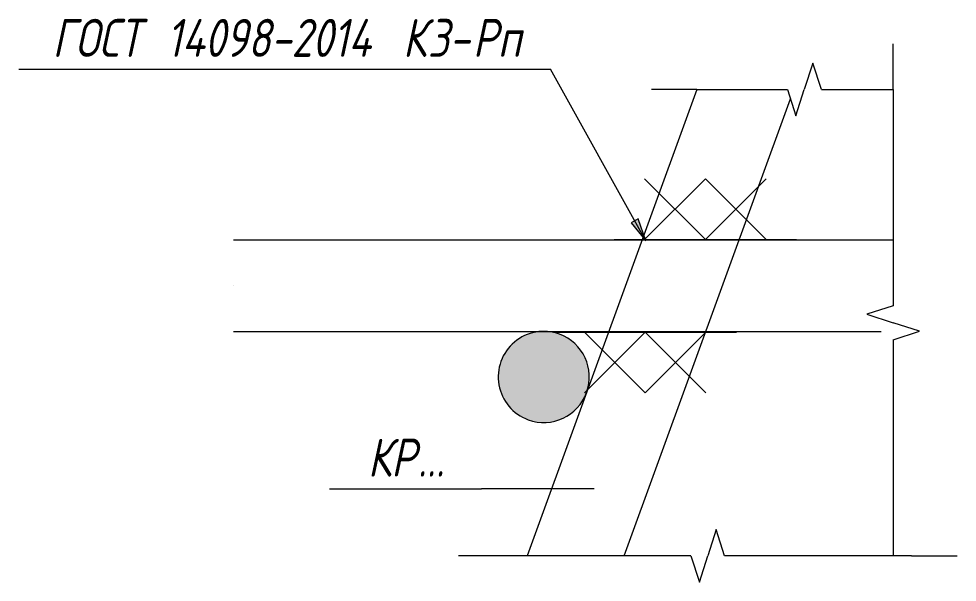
# Model space of a CAD drawing. Header units: millimetres. Extents: x 79934 to 89073, y -4162 to 24885.
# Drawn here: x 88949.2 to 89072.8, y -3561 to -3486.8 of the extents above; entities that cross this region are included whole.
import ezdxf

# ---------------------------------------------------------------- set-up
doc = ezdxf.new("R2010")
doc.units = ezdxf.units.MM
for name, color, linetype, lineweight in [('AA_Oformlenie', 7, 'Continuous', 9), ('AA_Vinoska', 7, 'Continuous', 9), ('KR_Armatura', 7, 'Continuous', 20), ('KR_Armatura_Tonkie', 7, 'Continuous', 20)]:
    doc.layers.add(name, color=color, linetype=linetype, lineweight=lineweight)
doc.styles.add('ISOCPEUR_I_6', font='isocpeui.ttf', dxfattribs={"width": 0.8, "height": 5})

# ---------------------------------------------------------------- blocks, each defined once
blk = doc.blocks.new('350_Стержень горизонтально _НесАрм_РабПлоск_ - 350_Стержень горизонтально _НесАрм_РабПлоск_-2708583-Узел А')
at = {"layer": 'KR_Armatura_Tonkie'}
for p, q in [((81140.63, -3516), (81086.84, -3516)), ((81153.4, -3516), (81140.63, -3516)), ((81173.69, -3516), (81153.4, -3516)), ((81086.84, -3522), (81086.84, -3522)), ((81086.84, -3522), (81086.84, -3522)), ((81086.84, -3528), (81136.26, -3528)), ((81136.26, -3528), (81149.03, -3528)), ((81149.03, -3528), (81172.12, -3528))]:
    blk.add_line(p, q, dxfattribs=at)
blk = doc.blocks.new('350_Стержень горизонтально _НесАрм_РабПлоск_ - 350_Стержень горизонтально _НесАрм_РабПлоск_-3489092-Узел А')
at = {"layer": 'KR_Armatura_Tonkie'}
for p, q in [((81147.86, -3496.14), (81125.5, -3557.57)), ((81138.27, -3557.57), (81160.18, -3497.36))]:
    blk.add_line(p, q, dxfattribs=at)
blk = doc.blocks.new('350_Стержень горизонтально _НесАрм_РабПлоск_ - 350_Стержень горизонтально _НесАрм_РабПлоск_-2708473-Узел А')
at = {"layer": 'KR_Armatura_Tonkie'}
blk.add_hatch(color=256, dxfattribs=at).paths.add_polyline_path([(81127.17, -3539.98), (81128.73, -3539.91), (81130.23, -3539.44), (81131.55, -3538.6), (81132.61, -3537.44), (81133.33, -3536.05), (81133.67, -3534.52), (81133.6, -3532.96), (81133.13, -3531.46), (81132.29, -3530.14), (81131.13, -3529.09), (81129.74, -3528.36), (81128.21, -3528.02), (81126.65, -3528.09), (81125.16, -3528.56), (81123.83, -3529.4), (81122.78, -3530.56), (81122.05, -3531.95), (81121.71, -3533.48), (81121.78, -3535.04), (81122.25, -3536.54), (81123.09, -3537.86), (81124.25, -3538.91), (81125.64, -3539.64)], flags=0)
at = {"layer": 'KR_Armatura'}
for start, end in [(70, 250), (250, 70)]:
    blk.add_arc((81127.69, -3534), 6, start, end, dxfattribs=at)
blk = doc.blocks.new('011_ЛинияОбрыва _ЭлУзла_Линия_ - Тип 1-3490476-Узел А')
at = {"layer": 'AA_Oformlenie'}
for p, q in [((81147.86, -3496.14), (81159.79, -3496.14)), ((81164.25, -3496.14), (81173.69, -3496.14))]:
    blk.add_line(p, q, dxfattribs=at)
blk = doc.blocks.new('011_ЛинияОбрыва _ЭлУзла_Линия_ - Тип 1-3490511-Узел А')
at = {"layer": 'AA_Oformlenie'}
for p, q in [((81173.69, -3496.14), (81173.69, -3524.65)), ((81173.69, -3529.11), (81173.69, -3557.57))]:
    blk.add_line(p, q, dxfattribs=at)
blk = doc.blocks.new('011_ЛинияОбрыва _ЭлУзла_Линия_ - Тип 1-3489321-Узел А')
at = {"layer": 'AA_Oformlenie'}
for p, q in [((81147.05, -3557.57), (81122.47, -3557.57)), ((81176.13, -3557.57), (81151.5, -3557.57))]:
    blk.add_line(p, q, dxfattribs=at)
blk = doc.blocks.new('091_Сварка монтажная _ЭлУзла_ - Сплошная 2мм М5-3489461-Узел А')
at = {"layer": 'AA_Oformlenie'}
for p, q in [((81140.97, -3507.91), (81148.97, -3515.91)), ((81148.97, -3507.91), (81140.97, -3515.91)), ((81136.97, -3515.91), (81152.97, -3515.91))]:
    blk.add_line(p, q, dxfattribs=at)
blk = doc.blocks.new('091_Сварка монтажная _ЭлУзла_ - Сплошная 2мм М5-3490368-Узел А')
at = {"layer": 'AA_Oformlenie'}
for p, q in [((81129.05, -3528.1), (81145.05, -3528.1)), ((81133.05, -3536.1), (81141.05, -3528.1)), ((81141.05, -3536.1), (81133.05, -3528.1))]:
    blk.add_line(p, q, dxfattribs=at)
blk = doc.blocks.new('010_Текст с выноской - Текст с выноской-2620678-Узел А')
at = {"layer": 'AA_Vinoska', "color": 88, "true_color": 0x104000}
blk.add_line((81099.48, -3548.74), (81119.48, -3548.74), dxfattribs=at)
blk = doc.blocks.new('010_Текст с выноской - Текст с выноской и стрелкой-3490574-Узел А')
at = {"layer": 'AA_Vinoska', "color": 88, "true_color": 0x104000}
blk.add_line((81058.56, -3493.47), (81128.56, -3493.47), dxfattribs=at)

msp = doc.modelspace()

# ---------------------------------------------------------------- hatches: boundary and pattern name
at = {"layer": 'AA_Vinoska'}
msp.add_hatch(color=256, dxfattribs=at).paths.add_polyline_path([(89031.7966, -3516.0639), (89030.8025, -3513.1845), (89029.8776, -3513.6981)], flags=0)

# ---------------------------------------------------------------- linework, layer by layer
for p, q in [((89064.3692, -3496.136), (89064.3692, -3490.136)), ((89053.803, -3492.67), (89052.6769, -3496.136)), ((89054.9292, -3496.136), (89053.803, -3492.67)), ((89031.7966, -3516.0639), (89019.2461, -3493.4669)), ((89038.5403, -3496.136), (89032.5403, -3496.136)), ((89050.4769, -3496.136), (89051.5769, -3499.6001)), ((89051.5769, -3499.6001), (89052.6769, -3496.136)), ((89030.8025, -3513.1845), (89029.8776, -3513.6981)), ((89029.8776, -3513.6981), (89031.7966, -3516.0639)), ((89031.7966, -3516.0639), (89030.8025, -3513.1845)), ((89064.3692, -3524.6537), (89060.9051, -3525.7537)), ((89060.9051, -3525.7537), (89064.3692, -3526.8537)), ((89067.8352, -3527.9799), (89064.3692, -3526.8537)), ((89064.3692, -3529.106), (89067.8352, -3527.9799)), ((89024.9999, -3548.7392), (89010.162, -3548.7392)), ((89041.0844, -3554.1072), (89039.9844, -3557.5713)), ((89042.1844, -3557.5713), (89041.0844, -3554.1072)), ((89013.1553, -3557.5713), (89007.1553, -3557.5713)), ((89037.732, -3557.5713), (89038.8582, -3561.0373)), ((89038.8582, -3561.0373), (89039.9844, -3557.5713)), ((89066.8134, -3557.5713), (89072.8134, -3557.5713))]:
    msp.add_line(p, q, dxfattribs=at)

# ---------------------------------------------------------------- block references
at = {"layer": 'AA_Oformlenie'}
for name, p in [('011_ЛинияОбрыва _ЭлУзла_Линия_ - Тип 1-3490476-Узел А', (7890.683, 0)), ('011_ЛинияОбрыва _ЭлУзла_Линия_ - Тип 1-3490511-Узел А', (7890.683, 0)), ('091_Сварка монтажная _ЭлУзла_ - Сплошная 2мм М5-3489461-Узел А', (7890.683, 0)), ('091_Сварка монтажная _ЭлУзла_ - Сплошная 2мм М5-3489461-Узел А', (7898.683, 0)), ('091_Сварка монтажная _ЭлУзла_ - Сплошная 2мм М5-3490368-Узел А', (7890.683, 0)), ('091_Сварка монтажная _ЭлУзла_ - Сплошная 2мм М5-3490368-Узел А', (7898.683, 0)), ('011_ЛинияОбрыва _ЭлУзла_Линия_ - Тип 1-3489321-Узел А', (7890.683, 0))]:
    msp.add_blockref(name, p, dxfattribs=at)
at = {"layer": 'AA_Vinoska', "color": 88, "true_color": 0x104000}
for name in ['010_Текст с выноской - Текст с выноской и стрелкой-3490574-Узел А', '010_Текст с выноской - Текст с выноской-2620678-Узел А']:
    msp.add_blockref(name, (7890.683, 0), dxfattribs=at)
at = {"layer": 'KR_Armatura_Tonkie'}
for name in ['350_Стержень горизонтально _НесАрм_РабПлоск_ - 350_Стержень горизонтально _НесАрм_РабПлоск_-3489092-Узел А', '350_Стержень горизонтально _НесАрм_РабПлоск_ - 350_Стержень горизонтально _НесАрм_РабПлоск_-2708583-Узел А', '350_Стержень горизонтально _НесАрм_РабПлоск_ - 350_Стержень горизонтально _НесАрм_РабПлоск_-2708473-Узел А']:
    msp.add_blockref(name, (7890.683, 0), dxfattribs=at)

# ---------------------------------------------------------------- texts
at = {"layer": 'AA_Vinoska', "color": 88, "true_color": 0x104000, "char_height": 5, "attachment_point": 1, "style": 'ISOCPEUR_I_6'}
for s, insert, width in [('ГОСТ', (88953.6771, -3486.85), 15.13586), (' 14098-2014 ', (88966.1655, -3486.85), 40.78986), ('\\fISOCPEUR|b0|i1|c204|p34|;\\W.8;К', (88999.8205, -3486.85), 3.97637), ('3-', (89003.1013, -3486.85), 7.18312), ('Рп', (89009.028, -3486.85), 7.56793), ('КР', (88995.201, -3542.1223), 7.95274), ('...', (89001.7627, -3542.1223), 4.61772)]:
    msp.add_mtext(s, dxfattribs=dict(at, insert=insert, width=width))

doc.saveas('drawing.dxf')
